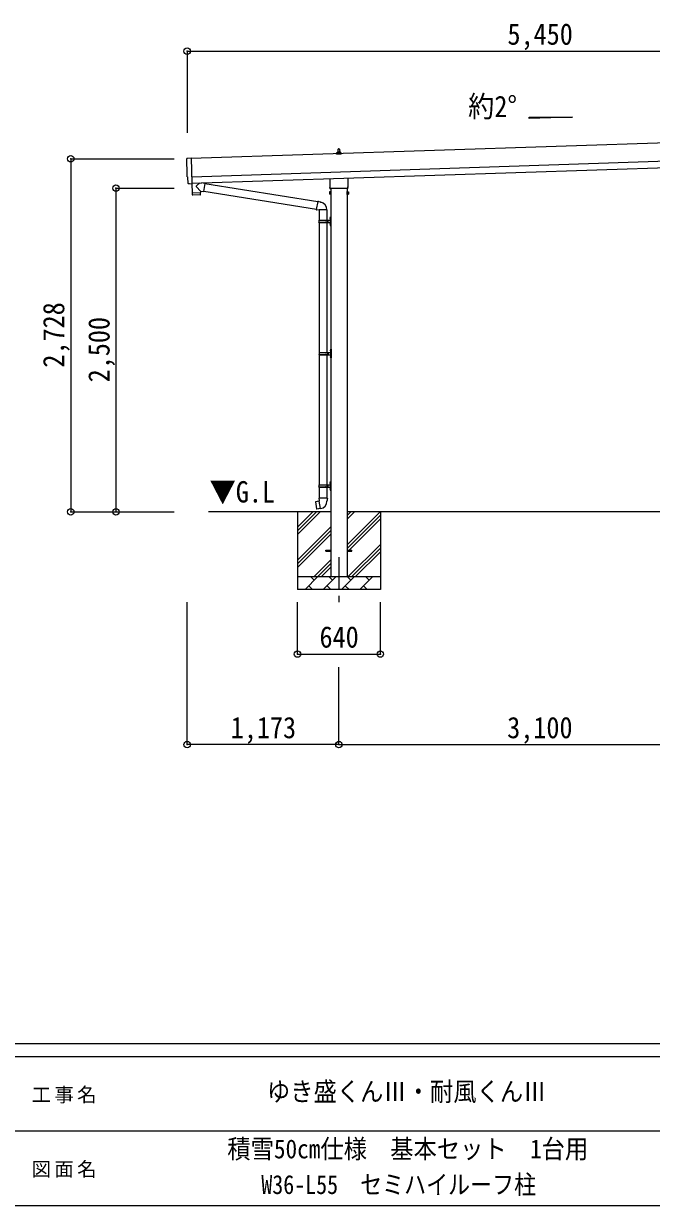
# Model space of a CAD drawing. Units: millimetres at full size, sheet at 1:50. Extents: x -14053 to 14053, y -9700 to 9700.
# Drawn here: x -678 to 4172, y -9700 to -570 of the extents above; entities that cross this region are included whole.
import ezdxf
from ezdxf.enums import TextEntityAlignment as Align

# ---------------------------------------------------------------- set-up
doc = ezdxf.new("R2010")
doc.units = ezdxf.units.MM
doc.header["$LTSCALE"] = 50
doc.header["$PDMODE"] = 32
doc.header["$PDSIZE"] = 50
doc.linetypes.add('CHAIN1', pattern=[8, 5, -1, 1, -1])
for name, color, linetype, lineweight in [('0-1_Defpoints', 7, 'CHAIN1', 9), ('0-2_TEXT1', 4, 'Continuous', 9), ('0-3_SHAPE', 7, 'Continuous', 9), ('0-7_PARTS2', 7, 'Continuous', 9), ('0-8_TABLE1', 6, 'Continuous', 9), ('0-9_DIM1', 7, 'Continuous', 9), ('F-0', 7, 'Continuous', 9)]:
    doc.layers.add(name, color=color, linetype=linetype, lineweight=lineweight)
doc.styles.add('ＭＳ ゴシック', font='')
doc.styles.get('ＭＳ ゴシック').set_extended_font_data('MS Gothic')

msp = doc.modelspace()

# ---------------------------------------------------------------- linework, layer by layer
at = {"layer": '0-1_Defpoints'}
msp.add_line((1758.01, -4691.27), (1758.01, -5040.27), dxfattribs=at)
at = {"layer": '0-2_TEXT1'}
for p, q in [((5997.93, -1433.24), (616.14, -1612.63)), ((1752.01, -1562.01), (1752.73, -1538.49)), ((1753.73, -1537.51), (1762.28, -1537.51)), ((1763.28, -1538.49), (1764.01, -1562.01)), ((584.47, -1610.25), (615.97, -1607.55)), ((615.97, -1607.55), (622.57, -1805.29)), ((620.81, -1752.56), (6002.59, -1573.16)), ((622.47, -1802.53), (6004.25, -1623.14)), ((1739.76, -1577.51), (1739.76, -1569.8)), ((1776.26, -1577.51), (1739.76, -1577.51)), ((1740.14, -1569.01), (1775.87, -1569.01)), ((1740.52, -1568.83), (1747.24, -1567.2)), ((1747.62, -1567.01), (1768.39, -1567.01)), ((1748.01, -1566.23), (1748.01, -1562.01)), ((1749.01, -1562.01), (1767.01, -1562.01)), ((1768.01, -1566.23), (1768.01, -1562.01)), ((1775.49, -1568.83), (1768.77, -1567.2)), ((1776.26, -1577.51), (1776.26, -1569.8)), ((591.55, -1756.92), (590.95, -1756.94)), ((593.11, -1803.92), (591.55, -1756.92)), ((602.98, -1806.95), (596.05, -1806.82)), ((603.71, -1806.65), (604.35, -1806)), ((604.35, -1806), (622.6, -1806.3)), ((1689.71, -1831.5), (1689.71, -1766.95)), ((1826.31, -1762.4), (1826.31, -1831.5)), ((1684.01, -1869.77), (1684.77, -1868.46)), ((1684.01, -1869.77), (1684.01, -1886.77)), ((1684.01, -1886.77), (1684.77, -1888.09)), ((1691.01, -1868.46), (1684.77, -1868.46)), ((1691.01, -1873.37), (1684.77, -1873.37)), ((1691.01, -1883.18), (1684.77, -1883.18)), ((1691.01, -1888.09), (1684.77, -1888.09)), ((1688.01, -1840.27), (1688.01, -1834.77)), ((1825.94, -1843.77), (1690.07, -1843.77)), ((1691.01, -1888.09), (1691.01, -1868.46)), ((1691.01, -1869.07), (1693.51, -1869.07)), ((1693.51, -1887.47), (1691.01, -1887.47)), ((1693.51, -1867.77), (1695.51, -1867.77)), ((1693.51, -1888.77), (1693.51, -1867.77)), ((1695.51, -1888.77), (1693.51, -1888.77)), ((1695.51, -1843.77), (1695.51, -4841.27)), ((1695.51, -1867.77), (1695.51, -1888.77)), ((1820.51, -1843.77), (1820.51, -4841.27)), ((1822.51, -1867.77), (1820.51, -1867.77)), ((1820.51, -1888.77), (1822.51, -1888.77)), ((1822.51, -1888.77), (1822.51, -1867.77)), ((1825.01, -1869.07), (1822.51, -1869.07)), ((1822.51, -1887.47), (1825.01, -1887.47)), ((1825.01, -1868.46), (1831.25, -1868.46)), ((1825.01, -1888.09), (1825.01, -1868.46)), ((1825.01, -1873.37), (1831.25, -1873.37)), ((1825.01, -1883.18), (1831.25, -1883.18)), ((1825.01, -1888.09), (1831.25, -1888.09)), ((1828.01, -1834.77), (1828.01, -1840.27)), ((1832.01, -1869.77), (1831.25, -1868.46)), ((1832.01, -1886.77), (1831.25, -1888.09)), ((1832.01, -1869.77), (1832.01, -1886.77)), ((1658.01, -4645.77), (1658.01, -4636.77)), ((1658.01, -4636.77), (1695.51, -4636.77)), ((1658.01, -4645.77), (1695.51, -4645.77)), ((1820.51, -4636.77), (1858.01, -4636.77)), ((1820.51, -4645.77), (1858.01, -4645.77)), ((1858.01, -4645.77), (1858.01, -4636.77))]:
    msp.add_line(p, q, dxfattribs=at)
for centre, radius, start, end in [((1753.73, -1538.51), 1, 90, 178.60509), ((1762.28, -1538.51), 1, 1.39491, 90), ((1740.76, -1569.8), 1, 103.62699, 180), ((1747.01, -1566.23), 1, 283.62699, 0), ((1752.09, -1562.65), 4.13, 90, 171.17633), ((1749.01, -1563.01), 1, 90, 180), ((1761.34, -1562.01), 4.83, 133.60282, 180), ((1754.67, -1562.01), 4.83, 0, 46.39718), ((1763.92, -1562.65), 4.13, 8.82367, 90), ((1767.01, -1563.01), 1, 0, 90), ((1769.01, -1566.23), 1, 180, 256.37301), ((1775.26, -1569.8), 1, 0, 76.37301), ((1688.35, -1870.91), 4.34, 145.61575, 214.38425), ((1688.35, -1885.64), 4.34, 145.61575, 214.38425), ((1700.25, -1878.27), 16.24, 162.41205, 197.58795), ((1692.01, -1834.77), 4, 125.09963, 180), ((1692.01, -1840.27), 4, 180, 194.47751), ((1692.01, -1840.27), 4, 194.47751, 241.04498), ((1824.01, -1840.27), 4, 298.95502, 345.52249), ((1824.01, -1834.77), 4, 0, 54.90037), ((1824.01, -1840.27), 4, 345.52249, 0), ((1827.66, -1870.91), 4.34, 325.61575, 34.38425), ((1815.77, -1878.27), 16.24, 342.41205, 17.58795), ((1827.66, -1885.64), 4.34, 325.61575, 34.38425)]:
    msp.add_arc(centre, radius, start, end, dxfattribs=at)
for centre, major_axis, ratio, start_param, end_param in [((584.73, -1613.24), (-3, -0.1), 0.99863, 4.7647489, 6.2979817), ((-4176.14, -1842.4), (4760.73, 158.69), 0.99863, 6.2686928, 6.2979817), ((590.8, -1752.54), (-4.4, -0.15), 0.99863, 6.2686928, 7.8539816), ((596.11, -1803.82), (-2.11, -2.14), 0.9974, 5.5252311, 7.0411395), ((603, -1805.95), (-0.704, -0.714), 0.9974, 0.7579542, 1.5707963)]:
    msp.add_ellipse(centre, major_axis=major_axis, ratio=ratio, start_param=start_param, end_param=end_param, dxfattribs=at)
at = {"layer": '0-3_SHAPE'}
for p, q in [((1695.51, -4341.27), (751.35, -4341.27)), ((1438.01, -4341.27), (1438.01, -4941.27)), ((1438.01, -4459.76), (1556.49, -4341.27)), ((1438.01, -4488.04), (1584.77, -4341.27)), ((1438.01, -4516.33), (1613.06, -4341.27)), ((4795.51, -4341.27), (1820.51, -4341.27)), ((1820.51, -4370.1), (1849.33, -4341.27)), ((1820.51, -4398.38), (1877.62, -4341.27)), ((1820.51, -4596.37), (2075.61, -4341.27)), ((1820.51, -4624.66), (2078.01, -4367.16)), ((2078.01, -4341.27), (2078.01, -4941.27)), ((1438.01, -4714.31), (1695.51, -4456.81)), ((1820.51, -4652.94), (2078.01, -4395.44)), ((1438.01, -4742.6), (1695.51, -4485.1)), ((1438.01, -4770.88), (1695.51, -4513.38)), ((1830.16, -4841.27), (2078.01, -4593.43)), ((1858.45, -4841.27), (2078.01, -4621.72)), ((1886.73, -4841.27), (2078.01, -4650)), ((1565.61, -4841.27), (1695.51, -4711.37)), ((1593.89, -4841.27), (1695.51, -4739.66)), ((1622.17, -4841.27), (1695.51, -4767.94)), ((1438.01, -4841.27), (2078.01, -4841.27)), ((1495.88, -4941.27), (1595.88, -4841.27)), ((1524.43, -4912.72), (1552.98, -4941.27)), ((1567.32, -4869.83), (1538.77, -4841.27)), ((1637.3, -4941.27), (1737.3, -4841.27)), ((1665.85, -4912.72), (1694.4, -4941.27)), ((1708.74, -4869.83), (1680.19, -4841.27)), ((1778.72, -4941.27), (1878.72, -4841.27)), ((1807.27, -4912.72), (1835.82, -4941.27)), ((1850.16, -4869.83), (1821.61, -4841.27)), ((1920.14, -4941.27), (2020.14, -4841.27)), ((1948.69, -4912.72), (1977.25, -4941.27)), ((1991.59, -4869.83), (1963.03, -4841.27)), ((2078.01, -4941.27), (1438.01, -4941.27))]:
    msp.add_line(p, q, dxfattribs=at)
at = {"layer": '0-7_PARTS2', "color": 4}
msp.add_lwpolyline([(3563.37, -1291.09), (3227.37, -1303.5), (3227.37, -1291.09)], close=True, dxfattribs=at)
at = {"layer": '0-8_TABLE1'}
for p, q in [((585.36, -782.16), (6035.03, -782.16)), ((585.36, -782.16), (585.36, -1413.55)), ((-314.64, -1613.66), (-314.64, -4341.27)), ((-314.64, -1613.66), (485.36, -1613.66)), ((35.36, -1841.27), (35.36, -4341.27)), ((35.36, -1841.27), (485.36, -1841.27)), ((-314.64, -4341.27), (485.36, -4341.27)), ((585.36, -6140.27), (585.36, -5040.27)), ((1438.01, -5440.27), (1438.01, -5040.27)), ((2078.01, -5440.27), (2078.01, -5040.27)), ((1438.01, -5440.27), (2078.01, -5440.27)), ((1758.01, -6140.27), (1758.01, -5542.27)), ((1758.01, -6140.27), (585.36, -6140.27)), ((1758.01, -6140.27), (4858.01, -6140.27))]:
    msp.add_line(p, q, dxfattribs=at)
for p in [(585.36, -782.16), (-314.64, -1613.66), (35.36, -1841.27), (-314.64, -4341.27), (35.36, -4341.27), (1438.01, -5440.27), (2078.01, -5440.27), (585.36, -6140.27), (1758.01, -6140.27)]:
    msp.add_point(p, dxfattribs=at)
at = {"layer": '0-9_DIM1'}
for p, q in [((622.2, -1806.29), (624.57, -1877.5)), ((622.57, -1805.29), (622.6, -1806.3)), ((683.89, -1800.48), (656.68, -1823.51)), ((721.58, -1803.77), (695.67, -1800.09)), ((721.58, -1803.77), (712.62, -1866.84)), ((721.32, -1805.6), (1594.14, -1944.52)), ((624.57, -1877.5), (688.54, -1875.37)), ((688.57, -1876.37), (624.61, -1878.5)), ((624.61, -1878.5), (625.27, -1891.54)), ((685.88, -1892.47), (628.37, -1894.38)), ((629.07, -1877.35), (629.12, -1878.35)), ((688.14, -1863.36), (656.64, -1830.85)), ((684.04, -1875.52), (684.05, -1876.52)), ((688.14, -1863.36), (688.54, -1875.37)), ((688.14, -1863.36), (712.62, -1866.84)), ((688.78, -1889.42), (688.57, -1876.37)), ((712.88, -1865.01), (1583.72, -2003.62)), ((1594.46, -1942.71), (1583.4, -2005.44)), ((1583.4, -2005.44), (1603.15, -2008.57)), ((1583.4, -2005.44), (1583.79, -2007.69)), ((1583.79, -2007.69), (1587.36, -2008.32)), ((1587.36, -2008.32), (1588.55, -2006.25)), ((1594.46, -1942.71), (1614.09, -1946.52)), ((1599.16, -1941.35), (1599.58, -1943.7)), ((1603.15, -2008.57), (1605.36, -2007.58)), ((1665.66, -2007.98), (1604.47, -2007.98)), ((1605.51, -2007.98), (1605.51, -2087.27)), ((1614.09, -1946.52), (1615.78, -1948.15)), ((1615.78, -1948.15), (1617.89, -1948.6)), ((1665.51, -2007.98), (1665.51, -2087.27)), ((1602.51, -2089.27), (1652.84, -2089.27)), ((1603.51, -2087.27), (1603.51, -2089.27)), ((1603.51, -2087.27), (1689.51, -2087.27)), ((1662.51, -2087.27), (1662.51, -2091.77)), ((1670.51, -2087.27), (1670.51, -2105.27)), ((1689.2, -2070.13), (1691.25, -2071.12)), ((1689.2, -2074.42), (1691.25, -2073.42)), ((1690.47, -2068.12), (1690.47, -2076.42)), ((1690.47, -2068.12), (1691.11, -2068.12)), ((1690.47, -2076.42), (1691.11, -2076.42)), ((1691.11, -2068.12), (1691.51, -2068.52)), ((1691.11, -2068.12), (1691.11, -2076.42)), ((1691.11, -2076.42), (1691.51, -2076.02)), ((1691.25, -2071.12), (1691.86, -2072.27)), ((1691.25, -2073.42), (1691.86, -2072.27)), ((1691.51, -2064.27), (1694.51, -2062.77)), ((1691.51, -2064.27), (1691.51, -2128.27)), ((1694.51, -2062.77), (1695.51, -2062.77)), ((1694.51, -2062.77), (1694.51, -2129.77)), ((1695.51, -2062.77), (1695.51, -2129.77)), ((1602.51, -2103.27), (1652.84, -2103.27)), ((1603.51, -2105.27), (1603.51, -2103.27)), ((1603.51, -2105.27), (1689.51, -2105.27)), ((1605.51, -2105.27), (1605.51, -3109.77)), ((1662.51, -2100.77), (1664.51, -2100.77)), ((1662.51, -2105.27), (1662.51, -2100.77)), ((1665.51, -2105.27), (1665.51, -3109.77)), ((1670.51, -2100.77), (1673.51, -2100.77)), ((1689.2, -2118.13), (1691.25, -2119.12)), ((1689.2, -2122.42), (1691.25, -2121.42)), ((1690.47, -2116.12), (1690.47, -2124.42)), ((1690.47, -2116.12), (1691.11, -2116.12)), ((1690.47, -2124.42), (1691.11, -2124.42)), ((1691.11, -2116.12), (1691.51, -2116.52)), ((1691.11, -2116.12), (1691.11, -2124.42)), ((1691.11, -2124.42), (1691.51, -2124.02)), ((1691.25, -2119.12), (1691.86, -2120.27)), ((1691.25, -2121.42), (1691.86, -2120.27)), ((1691.51, -2128.27), (1694.51, -2129.77)), ((1694.51, -2129.77), (1695.51, -2129.77)), ((1691.7, -3092.63), (1693.75, -3093.62)), ((1691.7, -3096.92), (1693.75, -3095.92)), ((1692.97, -3090.62), (1692.97, -3098.92)), ((1692.97, -3090.62), (1693.61, -3090.62)), ((1692.97, -3098.92), (1693.61, -3098.92)), ((1693.61, -3090.62), (1694.01, -3091.02)), ((1693.61, -3090.62), (1693.61, -3098.92)), ((1693.61, -3098.92), (1694.01, -3098.52)), ((1693.75, -3093.62), (1694.36, -3094.77)), ((1693.75, -3095.92), (1694.36, -3094.77)), ((1694.01, -3086.77), (1697.01, -3085.27)), ((1694.01, -3086.77), (1694.01, -3150.77)), ((1697.01, -3085.27), (1698.01, -3085.27)), ((1697.01, -3085.27), (1697.01, -3152.27)), ((1698.01, -3085.27), (1698.01, -3152.27)), ((1605.01, -3111.77), (1655.34, -3111.77)), ((1605.01, -3125.77), (1655.34, -3125.77)), ((1605.51, -3127.77), (1605.51, -4132.27)), ((1606.01, -3109.77), (1606.01, -3111.77)), ((1606.01, -3109.77), (1692.01, -3109.77)), ((1606.01, -3127.77), (1606.01, -3125.77)), ((1606.01, -3127.77), (1692.01, -3127.77)), ((1665.01, -3109.77), (1665.01, -3114.27)), ((1665.01, -3123.27), (1667.01, -3123.27)), ((1665.01, -3127.77), (1665.01, -3123.27)), ((1665.51, -3127.77), (1665.51, -4132.27)), ((1673.01, -3109.77), (1673.01, -3127.77)), ((1673.01, -3123.27), (1676.01, -3123.27)), ((1691.7, -3140.63), (1693.75, -3141.62)), ((1691.7, -3144.92), (1693.75, -3143.92)), ((1692.97, -3138.62), (1692.97, -3146.92)), ((1692.97, -3138.62), (1693.61, -3138.62)), ((1692.97, -3146.92), (1693.61, -3146.92)), ((1693.61, -3138.62), (1694.01, -3139.02)), ((1693.61, -3138.62), (1693.61, -3146.92)), ((1693.61, -3146.92), (1694.01, -3146.52)), ((1693.75, -3141.62), (1694.36, -3142.77)), ((1693.75, -3143.92), (1694.36, -3142.77)), ((1694.01, -3150.77), (1697.01, -3152.27)), ((1697.01, -3152.27), (1698.01, -3152.27)), ((1691.51, -4109.27), (1694.51, -4107.77)), ((1694.51, -4107.77), (1695.51, -4107.77)), ((1694.51, -4107.77), (1694.51, -4174.77)), ((1695.51, -4107.77), (1695.51, -4174.77)), ((1602.51, -4134.27), (1652.84, -4134.27)), ((1602.51, -4148.27), (1652.84, -4148.27)), ((1603.51, -4132.27), (1603.51, -4134.27)), ((1603.51, -4132.27), (1689.51, -4132.27)), ((1603.51, -4150.27), (1603.51, -4148.27)), ((1603.51, -4150.27), (1689.51, -4150.27)), ((1605.51, -4150.27), (1605.51, -4235.2)), ((1662.51, -4132.27), (1662.51, -4136.77)), ((1662.51, -4145.77), (1664.51, -4145.77)), ((1662.51, -4150.27), (1662.51, -4145.77)), ((1665.51, -4150.27), (1665.51, -4235.2)), ((1670.51, -4132.27), (1670.51, -4150.27)), ((1670.51, -4145.77), (1673.51, -4145.77)), ((1689.2, -4115.13), (1691.25, -4116.12)), ((1689.2, -4119.42), (1691.25, -4118.42)), ((1689.2, -4163.13), (1691.25, -4164.12)), ((1689.2, -4167.42), (1691.25, -4166.42)), ((1690.47, -4113.12), (1690.47, -4121.42)), ((1690.47, -4113.12), (1691.11, -4113.12)), ((1690.47, -4121.42), (1691.11, -4121.42)), ((1690.47, -4161.12), (1690.47, -4169.42)), ((1690.47, -4161.12), (1691.11, -4161.12)), ((1690.47, -4169.42), (1691.11, -4169.42)), ((1691.11, -4113.12), (1691.51, -4113.52)), ((1691.11, -4113.12), (1691.11, -4121.42)), ((1691.11, -4121.42), (1691.51, -4121.02)), ((1691.11, -4161.12), (1691.51, -4161.52)), ((1691.11, -4161.12), (1691.11, -4169.42)), ((1691.11, -4169.42), (1691.51, -4169.02)), ((1691.25, -4116.12), (1691.86, -4117.27)), ((1691.25, -4118.42), (1691.86, -4117.27)), ((1691.25, -4164.12), (1691.86, -4165.27)), ((1691.25, -4166.42), (1691.86, -4165.27)), ((1691.51, -4109.27), (1691.51, -4173.27)), ((1691.51, -4173.27), (1694.51, -4174.77)), ((1694.51, -4174.77), (1695.51, -4174.77)), ((1576.24, -4264.82), (1585.86, -4319.38)), ((1589.79, -4261.05), (1589.58, -4261.29)), ((1591.75, -4260.68), (1589.79, -4261.05)), ((1592.03, -4260.83), (1591.75, -4260.68)), ((1603.66, -4235.2), (1601.51, -4235.98)), ((1601.51, -4235.98), (1601.51, -4239.6)), ((1601.51, -4239.6), (1603.75, -4240.42)), ((1603.66, -4235.2), (1604.01, -4255.2)), ((1667.36, -4235.2), (1603.66, -4235.2)), ((1604.01, -4255.2), (1605.36, -4257.2)), ((1615.27, -4315.7), (1605.14, -4258.22)), ((1605.16, -4257.4), (1605.16, -4258.11)), ((1605.36, -4257.2), (1605.33, -4257.21)), ((1665.7, -4257.14), (1665.62, -4259.31)), ((1667.01, -4255.2), (1665.7, -4257.14)), ((1667.36, -4235.2), (1667.01, -4255.2)), ((1669.51, -4239.6), (1667.27, -4240.42)), ((1667.36, -4235.2), (1669.51, -4235.98)), ((1669.51, -4235.98), (1669.51, -4239.6)), ((1587.02, -4320.2), (1585.86, -4319.38)), ((1615, -4315.61), (1587.02, -4320.2)), ((1599.88, -4318.29), (1599.6, -4318.14)), ((1601.86, -4317.97), (1599.88, -4318.29)), ((1602.07, -4317.73), (1601.86, -4317.97)), ((1615.57, -4316.46), (1615.33, -4315.8))]:
    msp.add_line(p, q, dxfattribs=at)
for points in [[(1594.46, -1942.71), (1595.6, -1940.72), (1599.16, -1941.35)], [(1662.51, -2091.77), (1664.51, -2091.77), (1664.51, -2100.77)], [(1670.51, -2091.77), (1673.51, -2091.77), (1673.51, -2100.77)], [(1665.01, -3114.27), (1667.01, -3114.27), (1667.01, -3123.27)], [(1673.01, -3114.27), (1676.01, -3114.27), (1676.01, -3123.27)], [(1662.51, -4136.77), (1664.51, -4136.77), (1664.51, -4145.77)], [(1670.51, -4136.77), (1673.51, -4136.77), (1673.51, -4145.77)], [(1604.92, -4258.4), (1577.05, -4263.65), (1576.24, -4264.82)]]:
    msp.add_lwpolyline(points, dxfattribs=at)
for centre, radius, start, end in [((660.06, -1827.2), 5, 132.56466, 226.88314), ((628.26, -1891.39), 3, 182.90915, 271.95747), ((685.78, -1889.47), 3, 271.90915, 0.90915), ((1605.36, -2007.58), 60.3, 359.62495, 78), ((1651.26, -2096.27), 49.25, 171.82876, 180.00002), ((1651.26, -2096.27), 49.25, 180.00002, 188.17127), ((1652.84, -2087.27), 2, 270, 359.99998), ((1694.8, -2072.27), 6, 136.21765, 223.78235), ((1689.51, -2085.27), 2, 270, 359.99998), ((1652.84, -2105.27), 2, 0.00005, 90.00004), ((1694.8, -2120.27), 6, 136.21765, 223.78235), ((1689.51, -2107.27), 2, 0.00005, 90.00004), ((1697.3, -3094.77), 6, 136.21765, 223.78235), ((1653.76, -3118.77), 49.25, 171.82876, 180.00002), ((1653.76, -3118.77), 49.25, 180.00002, 188.17127), ((1655.34, -3109.77), 2, 270, 359.99998), ((1655.34, -3127.77), 2, 0.00005, 90.00004), ((1697.3, -3142.77), 6, 136.21765, 223.78235), ((1692.01, -3107.77), 2, 270, 359.99998), ((1692.01, -3129.77), 2, 0.00005, 90.00004), ((1651.26, -4141.27), 49.25, 171.82876, 180.00002), ((1651.26, -4141.27), 49.25, 180.00002, 188.17127), ((1652.84, -4132.27), 2, 270, 359.99998), ((1652.84, -4150.27), 2, 0.00005, 90.00004), ((1694.8, -4117.27), 6, 136.21765, 223.78235), ((1694.8, -4165.27), 6, 136.21765, 223.78235), ((1689.51, -4130.27), 2, 270, 359.99998), ((1689.51, -4152.27), 2, 0.00005, 90.00004), ((1604.86, -4258.11), 0.3, 280.66842, 0), ((1605.36, -4257.4), 0.2, 100, 180), ((1605.36, -4257.2), 60.3, 279.96938, 358), ((1615.05, -4315.9), 0.3, 20, 99.33158), ((1615.76, -4316.39), 0.2, 200, 279.96938)]:
    msp.add_arc(centre, radius, start, end, dxfattribs=at)
at = {"layer": 'F-0', "color": 5, "lineweight": 5}
for p, q in [((-14053.43, -8450), (13346.57, -8450)), ((-14053.43, -8550), (8901.98, -8550)), ((-5748.03, -9125), (4501.97, -9125)), ((-14053.43, -9700), (13346.57, -9700))]:
    msp.add_line(p, q, dxfattribs=at)

# ---------------------------------------------------------------- texts
at = {"layer": '0-7_PARTS2', "style": 'ＭＳ ゴシック', "width": 0.9}
for s, p in [('約2°', (2756.29, -1341.14)), ('▼G.L', (758.62, -4319.06))]:
    msp.add_text(s, height=165, dxfattribs=at).set_placement(p, align=Align.BOTTOM_LEFT)
at = {"layer": '0-8_TABLE1', "color": 7, "style": 'ＭＳ ゴシック', "width": 0.9}
for s, p in [('5,450', (3060.2, -782.16)), ('640', (1608.01, -5440.27)), ('1,173', (921.69, -6140.27)), ('3,100', (3058.01, -6140.27))]:
    msp.add_text(s, height=165, dxfattribs=at).set_placement(p, align=Align.BOTTOM_LEFT)
for s, p in [('2,728', (-314.64, -3227.47)), ('2,500', (35.36, -3341.27))]:
    msp.add_text(s, height=165, rotation=90, dxfattribs=at).set_placement(p, align=Align.BOTTOM_LEFT)
at = {"layer": 'F-0', "style": 'ＭＳ ゴシック'}
for s, width, p in [('ゆき盛くんⅢ・耐風くんⅢ', 0.9, (1201.97, -8937.5)), ('積雪50cm仕様\u3000基本セット\u30001台用', 0.9, (895.72, -9380.76)), ('W36-L55\u3000セミハイルーフ柱', 0.85, (1158.22, -9656.45))]:
    msp.add_text(s, height=146.6, dxfattribs=dict(at, width=width)).set_placement(p, align=Align.BOTTOM_LEFT)
at = {"layer": 'F-0', "char_height": 110, "attachment_point": 7, "style": 'ＭＳ ゴシック'}
for s, insert in [('\\T1.17;工事名', (-616.19, -8912.5)), ('\\T1.17;図面名', (-616.19, -9487.5))]:
    msp.add_mtext(s, dxfattribs=dict(at, insert=insert))

doc.saveas('drawing.dxf')
